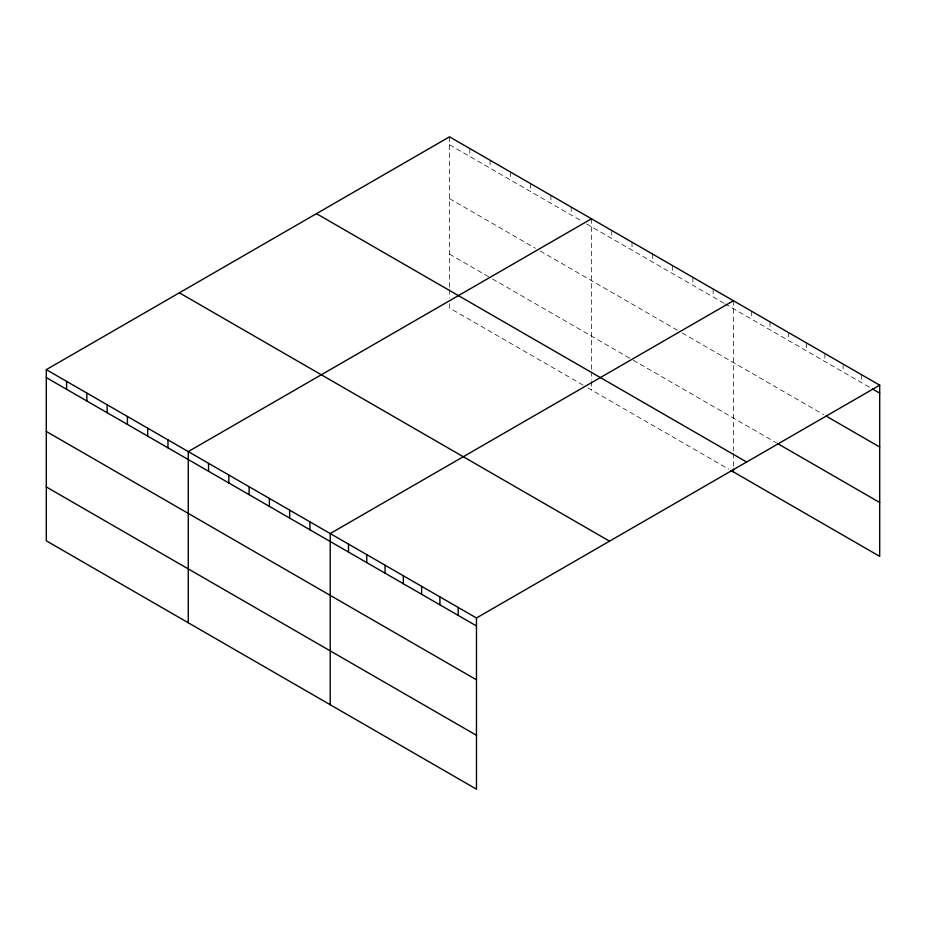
<?xml version="1.0" encoding="UTF-8"?>
<svg xmlns="http://www.w3.org/2000/svg" width="926" height="926" viewBox="0 0 926 926"><rect width="100%" height="100%" fill="white"/><g stroke="black" fill="none" stroke-linecap="round" stroke-linejoin="round"><path stroke-width="0.69" stroke-dasharray="4.63 3.47" d="M449.527 144.78L581.945 221.233M586.714 223.988L723.9 303.196M725.093 303.878L869.954 387.519M449.527 198.65L535.413 248.237M540.194 250.992L677.369 330.2M682.149 332.955L823.631 414.64M449.527 254.141L490.085 277.557M492.47 278.934L632.041 359.519M633.234 360.214L776.104 442.686M583.137 385.147L449.527 308.011L449.527 303.763M587.906 387.901L728.669 469.169M861.423 374.636L861.423 382.588M843.135 364.08L843.135 372.032M824.858 353.524L824.858 361.476M806.569 342.967L806.569 350.919M788.292 332.411L788.292 340.363M770.004 321.854L770.004 329.806M751.727 311.298L751.727 319.262M733.438 300.742L733.438 452.085M733.438 453.497L733.438 466.253M713.159 289.039L713.159 296.991M692.88 277.325L692.88 285.289M672.6 265.623L672.6 273.575M652.321 253.909L652.321 261.873M632.041 242.207L632.041 250.159M611.762 230.493L611.762 238.457M591.482 218.791L591.482 370.122M591.482 371.546L591.482 380.042M591.482 381.466L591.482 389.973M571.203 207.077L571.203 215.04M550.924 195.374L550.924 203.326M530.644 183.661L530.644 191.624M510.365 171.958L510.365 179.91M490.085 160.244L490.085 168.208M469.806 148.542L469.806 156.494M449.527 136.828L449.527 288.16M449.527 289.583L449.527 298.091"/><path stroke-width="1.39" d="M46.3 369.636L476.473 617.989L476.473 789.172L46.3 540.807L46.3 369.636L449.527 136.828L879.7 385.193L879.7 556.364L731.054 470.547M591.482 218.791L188.256 451.587L188.256 622.77M733.438 300.742L330.212 533.55L330.212 704.732M476.473 617.989L879.7 385.193M872.385 388.92L879.7 393.145M826.073 416.04L879.7 447.003M777.319 443.392L879.7 502.505M316.46 213.651L746.634 462.016M179.366 292.813L609.539 541.166M46.3 377.588L476.473 625.941M46.3 431.447L476.473 679.811M46.3 486.949L476.473 735.302M733.438 469.088L733.438 471.924M458.185 607.433L458.185 615.385M439.908 596.876L439.908 604.828M421.619 586.32L421.619 594.284M403.342 575.764L403.342 583.727M385.066 565.219L385.066 573.171M366.777 554.662L366.777 562.614M348.5 544.106L348.5 552.058M309.932 521.836L309.932 529.799M289.653 510.133L289.653 518.085M269.373 498.42L269.373 506.383M249.094 486.717L249.094 494.669M228.815 475.003L228.815 482.967M208.535 463.301L208.535 471.253M167.976 439.885L167.976 447.837M147.697 428.171L147.697 436.123M127.418 416.469L127.418 424.421M107.138 404.755L107.138 412.707M86.859 393.052L86.859 401.004M66.579 381.338L66.579 389.29"/></g></svg>
